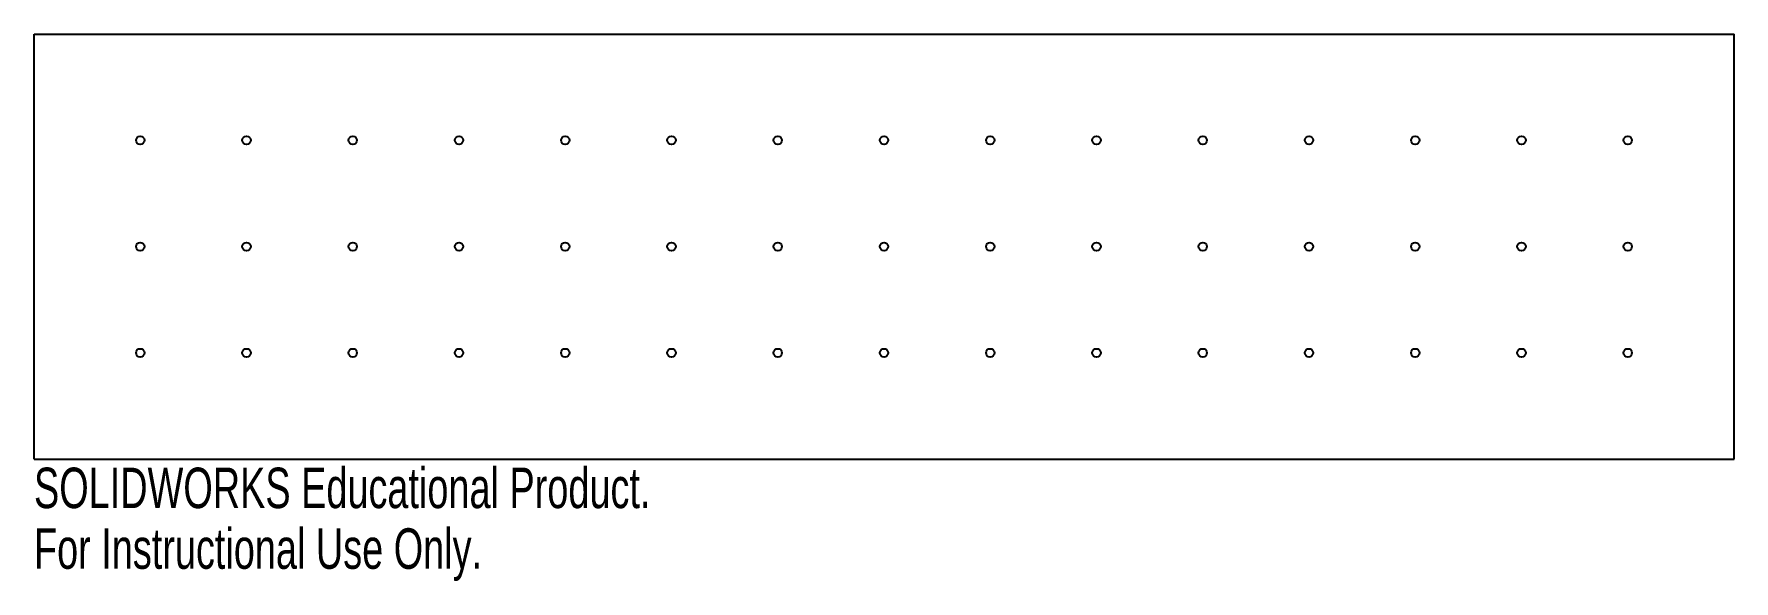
# Model space of a CAD drawing. Header units: inches. Extents: x -8 to 0, y -1.92 to 0.66.
import ezdxf

# ---------------------------------------------------------------- set-up
doc = ezdxf.new("R2010")
doc.units = ezdxf.units.IN
doc.header["$MEASUREMENT"] = 0
doc.styles.add('SLDTEXTSTYLE0', font='TXT', dxfattribs={"width": 0.7})

msp = doc.modelspace()

# ---------------------------------------------------------------- linework, layer by layer
at = {"color": 7, "linetype": 'Continuous', "lineweight": 25}
for p, q in [((-8, 0.6582), (0, 0.6582)), ((-8, -1.3418), (-8, 0.6582)), ((0, -1.3418), (0, 0.6582)), ((-8, -1.3418), (0, -1.3418))]:
    msp.add_line(p, q, dxfattribs=at)
for centre in [(-7.5, 0.1582), (-7, 0.1582), (-6.5, 0.1582), (-6, 0.1582), (-5.5, 0.1582), (-5, 0.1582), (-4.5, 0.1582), (-4, 0.1582), (-3.5, 0.1582), (-3, 0.1582), (-2.5, 0.1582), (-2, 0.1582), (-1.5, 0.1582), (-1, 0.1582), (-0.5, 0.1582), (-7.5, -0.3418), (-7, -0.3418), (-6.5, -0.3418), (-6, -0.3418), (-5.5, -0.3418), (-5, -0.3418), (-4.5, -0.3418), (-4, -0.3418), (-3.5, -0.3418), (-3, -0.3418), (-2.5, -0.3418), (-2, -0.3418), (-1.5, -0.3418), (-1, -0.3418), (-0.5, -0.3418), (-7.5, -0.8418), (-7, -0.8418), (-6.5, -0.8418), (-6, -0.8418), (-5.5, -0.8418), (-5, -0.8418), (-4.5, -0.8418), (-4, -0.8418), (-3.5, -0.8418), (-3, -0.8418), (-2.5, -0.8418), (-2, -0.8418), (-1.5, -0.8418), (-1, -0.8418), (-0.5, -0.8418)]:
    msp.add_circle(centre, 0.0197, dxfattribs=at)

# ---------------------------------------------------------------- texts
at = {"color": 7, "linetype": 'Continuous', "char_height": 0.1903, "attachment_point": 1, "style": 'SLDTEXTSTYLE0'}
for s, insert in [('SOLIDWORKS Educational Product.', (-8, -1.3819)), ('For Instructional Use Only.', (-8, -1.6674))]:
    msp.add_mtext(s, dxfattribs=dict(at, insert=insert))

doc.saveas('drawing.dxf')
